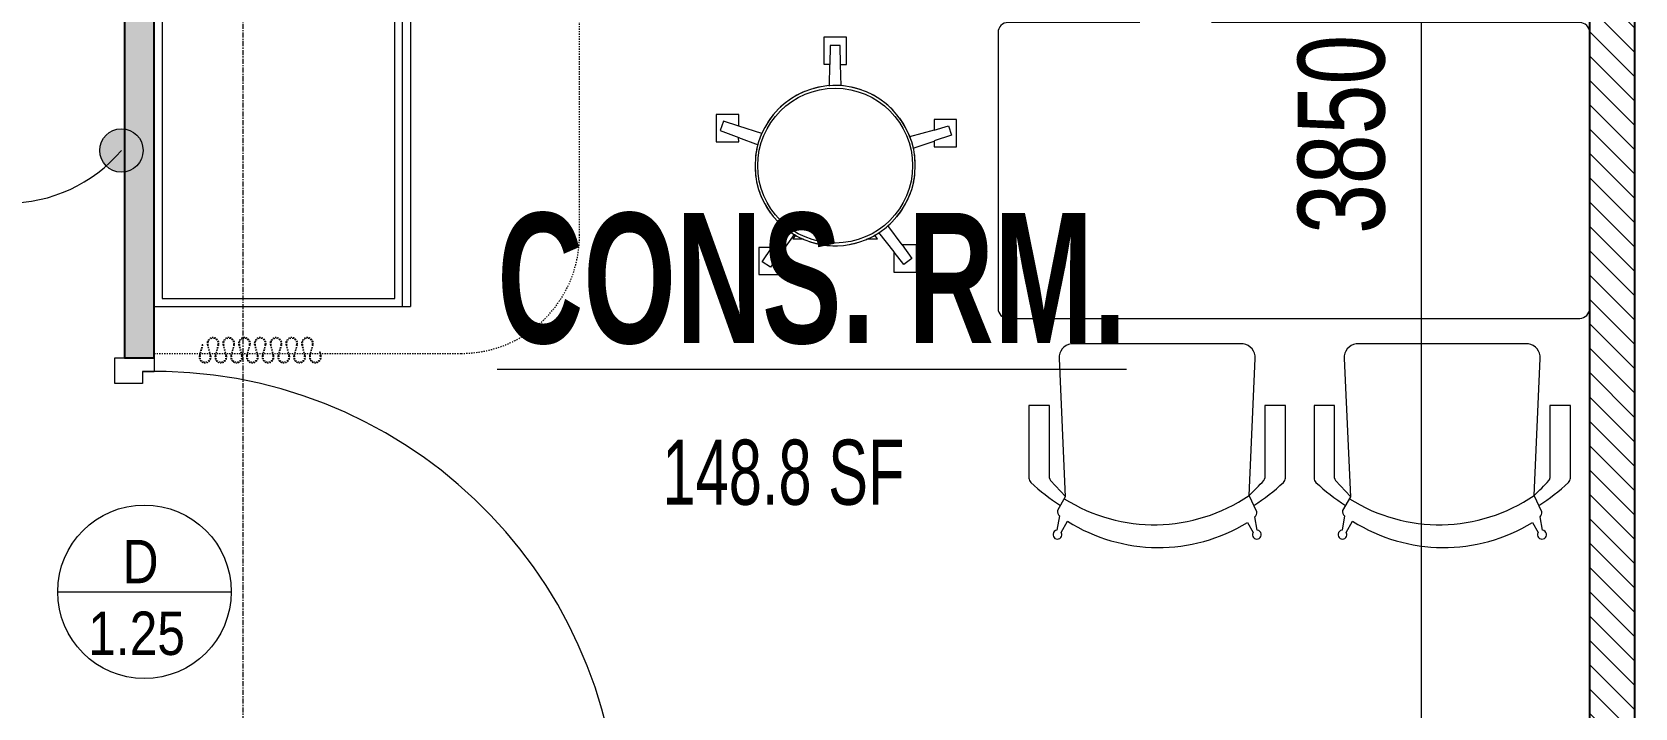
# Model space of a CAD drawing. Header units: millimetres. Extents: x -25222 to 91371, y -63339 to 20835.
# Drawn here: x 37200 to 41265, y -29007 to -27293 of the extents above; entities that cross this region are included whole.
import ezdxf

# ---------------------------------------------------------------- set-up
doc = ezdxf.new("R2010")
doc.units = ezdxf.units.MM
for name, pattern in [('Dash', [6.35, 3.175, -3.175]), ('Dash_2_', [6.35, 3.175, -3.175]), ('Grid Line', [22.225, 12.7, -3.175, 3.175, -3.175])]:
    doc.linetypes.add(name, pattern=pattern)
for name, color, linetype, lineweight in [('A-ANNO-DIMS', 211, 'Continuous', 9), ('A-ANNO-DIMS-110', 211, 'Continuous', 9), ('A-AREA-IDEN', 2, 'Continuous', 9), ('A-DOOR', 31, 'Continuous', 5), ('A-DOOR-FRAM', 31, 'Continuous', 5), ('A-DOOR-IDEN', 31, 'Continuous', 9), ('A-GENM-HDLN', 13, 'Dash_2_', 5), ('A-WALL', 113, 'Continuous', 5), ('A-WALL-PATT', 111, 'Continuous', 25), ('G-ANNO-TEXT', 231, 'Continuous', 9), ('I-FURN', 30, 'Continuous', 5), ('Q-SPCQ', 91, 'Continuous', 5), ('S-GRID', 1, 'Continuous', 9)]:
    doc.layers.add(name, color=color, linetype=linetype, lineweight=lineweight)
doc.styles.add('Swis721 Cn BT_10', font='swissc.ttf', dxfattribs={"width": 0.9, "height": 220})
doc.styles.add('Swis721 Cn BT_3', font='swissc.ttf', dxfattribs={"width": 0.8, "height": 165})
doc.styles.add('Swis721 Cn BT_7', font='swissc.ttf', dxfattribs={"height": 110})
doc.styles.add('Swis721 Cn BT_B', font='swisscb.ttf', dxfattribs={"width": 0.8, "height": 330})
doc.dimstyles.new('Diagonal_-2_mm_Swiss', dxfattribs={"dimscale": 304.8, "dimtxt": 222.071065, "dimasz": 0.360892, "dimexe": 0.360892, "dimexo": 0.0625, "dimgap": 0.072178, "dimtad": 1, "dimdec": 0, "dimzin": 0, "dimdsep": 46, "dimtxsty": 'Swis721 Cn BT_10', "dimblk1": 'OBLIQUE', "dimblk2": 'OBLIQUE', "dimsah": 1, "dimcen": 0.09, "dimdle": 0.360892, "dimazin": 0, "dimtfac": 1, "dimtdec": 4, "dimtix": 1, "dimtmove": 0, "dimatfit": 3, "dimfxl": 0.541339, "dimfxlon": 1, "dimtvp": 1, "dimtolj": 1, "dimtzin": 0, "dimarcsym": 2})

# ---------------------------------------------------------------- blocks, each defined once
blk = doc.blocks.new('Steelcase - Seating - Move 490 Series - Chair1 - Plastic Back Arm - Glide 2-408855-4_ FOURTH FLOOR - GA PLAN')
at = {"layer": 'I-FURN', "color": 53, "lineweight": 9}
for p, q in [((-254, 472.5), (-248.1, 438.6)), ((-229, 452.4), (-243.6, 477.7)), ((243.6, 477.7), (227.2, 449.4)), ((247.6, 435.7), (254, 472.5)), ((-252.8, 425.6), (-233.1, 384.1)), ((233, 388), (252.8, 422.3)), ((-233.1, 384.1), (-248.7, 36.8)), ((232.5, 387.1), (270.8, 346.1)), ((248.7, 36.8), (233, 388)), ((-325.1, 339.9), (-325.1, 155.7)), ((-273.2, 155.7), (-273.2, 339.9)), ((273.2, 339.9), (273.2, 155.7)), ((325.1, 155.7), (325.1, 339.9)), ((-325.1, 155.7), (-273.2, 155.7)), ((273.2, 155.7), (325.1, 155.7)), ((-218.5, 0), (0, 0)), ((0, 0), (218.5, 0))]:
    blk.add_line(p, q, dxfattribs=at)
for centre, radius, start, end in [((-253, 483.6), 11.2, 350.757, 188.8763), ((-3.3, 84.1), 432, 57.7435, 121.4904), ((253, 483.6), 11.2, 351.9397, 188.2411), ((-253, 483.6), 11.2, 188.8763, 264.6442), ((-253, 483.6), 11.2, 327.6699, 350.757), ((7.4, 31.1), 427.2, 57.7342, 124.2658), ((253, 483.6), 11.2, 188.2411, 212.3301), ((253, 483.6), 11.2, 275.3558, 351.9397), ((15.8, -3.1), 488.2, 122.306, 133.497), ((-239, 428), 13.9, 130.3228, 190), ((-15.8, -3.1), 488.2, 46.503, 57.672), ((239, 424.7), 13.9, 350, 52.337), ((252.4, -134.2), 710.2, 133.1313, 137.4474), ((-309.7, 339.9), 15.4, 133.497, 180), ((-264, 339.9), 9.12, 137.4474, 180), ((264, 339.9), 9.12, 0, 42.5526), ((309.7, 339.9), 15.4, 0, 46.503), ((-213.1, 35.2), 35.7, 177.4369, 261.2537), ((213.1, 35.2), 35.7, 278.7463, 2.5631)]:
    blk.add_arc(centre, radius, start, end, dxfattribs=at)
blk = doc.blocks.new('CURTAIN1 - FQGE-009-447333-4_ FOURTH FLOOR - GA PLAN')
at = {"layer": 'Q-SPCQ', "color": 53, "linetype": 'Dash', "lineweight": 9}
for p, q in [((12, 13.6), (4.7, -13.6)), ((6.6, -14.2), (13.8, 13.1)), ((13.8, 13.1), (12, 13.6)), ((24.4, 14.1), (31.9, -14.2)), ((33.8, -13.6), (26.6, 13.6)), ((51.9, 13.6), (44.6, -13.6)), ((46.6, -14.2), (54, 14.1)), ((64.4, 14.1), (71.8, -14.2)), ((73.7, -13.6), (66.5, 13.6)), ((91.8, 13.6), (84.5, -13.6)), ((86.5, -14.2), (93.9, 14.1)), ((104.3, 14.1), (111.7, -14.2)), ((113.6, -13.6), (106.4, 13.6)), ((131.7, 13.6), (124.4, -13.6)), ((126.4, -14.2), (133.8, 14.1)), ((144.2, 14.1), (151.6, -14.2)), ((153.5, -13.6), (146.3, 13.6)), ((171.6, 13.6), (164.4, -13.6)), ((166.3, -14.2), (173.7, 14.1)), ((184.1, 14.1), (191.5, -14.2)), ((193.4, -13.6), (186.2, 13.6)), ((211.5, 13.6), (204.3, -13.6)), ((206.2, -14.2), (213.6, 14.1)), ((224, 14.1), (231.4, -14.2)), ((233.4, -13.6), (226.1, 13.6)), ((251.4, 13.6), (244.2, -13.6)), ((246.1, -14.2), (253.5, 14.1)), ((263.9, 14.1), (271.3, -14.2)), ((273.3, -13.6), (266, 13.6)), ((291.3, 13.6), (284.1, -13.6)), ((286, -14.2), (293.4, 14.1)), ((310.9, -5.1), (309, -5.6)), ((309, -5.6), (311.2, -14.2)), ((313.2, -13.6), (310.9, -5.1))]:
    blk.add_line(p, q, dxfattribs=at)
for centre, radius, start, end in [((39.2, 16.7), 15, 350.039, 189.961), ((39.2, 16.7), 13, 346.4364, 193.5636), ((79.1, 16.7), 15, 350.039, 189.961), ((79.1, 16.7), 13, 346.4364, 193.5636), ((119, 16.7), 15, 350.039, 189.961), ((119, 16.7), 13, 346.4364, 193.5636), ((158.9, 16.7), 15, 350.039, 189.961), ((158.9, 16.7), 13, 346.4364, 193.5636), ((198.9, 16.7), 15, 350.039, 189.961), ((198.9, 16.7), 13, 346.4364, 193.5636), ((238.8, 16.7), 15, 350.039, 189.961), ((238.8, 16.7), 13, 346.4364, 193.5636), ((278.7, 16.7), 15, 350.039, 189.961), ((278.7, 16.7), 13, 346.4364, 193.5636), ((19.3, -17.5), 15, 165.1327, 14.8673), ((19.3, -17.5), 13, 165.2341, 14.7659), ((59.2, -17.5), 15, 165.1327, 14.8673), ((59.2, -17.5), 13, 165.2341, 14.7659), ((99.1, -17.5), 15, 165.1327, 14.8673), ((99.1, -17.5), 13, 165.2341, 14.7659), ((139, -17.5), 15, 165.1327, 14.8673), ((139, -17.5), 13, 165.2341, 14.7659), ((178.9, -17.5), 15, 165.1327, 14.8673), ((178.9, -17.5), 13, 165.2341, 14.7659), ((218.8, -17.5), 15, 165.1327, 14.8673), ((218.8, -17.5), 13, 165.2341, 14.7659), ((258.7, -17.5), 15, 165.1327, 14.8673), ((258.7, -17.5), 13, 165.2341, 14.7659), ((298.6, -17.5), 15, 165.1327, 14.8673), ((298.6, -17.5), 13, 165.2341, 14.7659)]:
    blk.add_arc(centre, radius, start, end, dxfattribs=at)
blk = doc.blocks.new('TRACK_curtain_L_shape - FIRT-023-3449496-4_ FOURTH FLOOR - GA PLAN')
at = {"layer": 'A-GENM-HDLN', "color": 53, "linetype": 'Dash', "lineweight": 9}
for p, q in [((1078.5, -2119.1), (1078.5, 0)), ((0, -2419.1), (778.5, -2419.1))]:
    blk.add_line(p, q, dxfattribs=at)
blk.add_arc((778.5, -2119.1), 300, 270, 0, dxfattribs=at)
blk = doc.blocks.new('Doctor Table - OPD - Doctor Table - OPD-1112673-4_ FOURTH FLOOR - GA PLAN')
at = {"layer": 'I-FURN', "color": 53, "lineweight": 9}
for p, q in [((-788.8, 375.3), (-788.8, -324.7)), ((-429.8, 400.3), (-763.8, 400.3)), ((686.2, 400.3), (-247.7, 400.3)), ((-763.8, -349.7), (686.2, -349.7))]:
    blk.add_line(p, q, dxfattribs=at)
for centre, start, end in [((-763.8, 375.3), 90, 180.1103), ((686.2, 375.3), 360, 90), ((-763.8, -324.7), 180, 270), ((686.2, -324.7), 270, 360)]:
    blk.add_arc(centre, 25, start, end, dxfattribs=at)
blk = doc.blocks.new('Furniture-Stool-Midmark-Ritter_276_201-Air_Lift_Stool - Classic Series Stools-V100-4_ FOURTH FLOOR - GA PLAN')
at = {"layer": 'I-FURN', "color": 53, "lineweight": 9}
for p, q in [((28.4, 325.9), (-28.4, 325.9)), ((-28.4, 325.9), (-28.4, 257)), ((28.4, 256.8), (28.4, 325.9)), ((-12.9, 304.5), (-13.6, 256.9)), ((12.5, 304.5), (-12.9, 304.5)), ((13.8, 256.9), (12.5, 304.5)), ((-28.4, 257), (-14.2, 257)), ((-14.2, 257), (-14.9, 201.7)), ((15.2, 202.3), (13.8, 256.8)), ((13.8, 256.8), (28.4, 256.8)), ((-301.5, 129.3), (-301.8, 60.5)), ((-244.6, 129.3), (-301.5, 129.3)), ((-244.6, 100.1), (-244.6, 129.3)), ((-283.5, 112.7), (-291.9, 88.8)), ((-291.9, 88.8), (-244.3, 71.1)), ((-244.6, 100.1), (-283.5, 112.7)), ((-186, 81.1), (-244.6, 100.1)), ((251, 90.1), (188.5, 72.7)), ((307.8, 116.6), (251, 116.6)), ((251, 116.6), (251, 90.1)), ((251, 90.1), (287.5, 101.1)), ((287.5, 101.1), (295.3, 76.9)), ((307.8, 47.5), (307.8, 116.6)), ((-301.8, 60.5), (-244.6, 60.5)), ((-244.6, 60.5), (-244.9, 71.3)), ((-244.9, 71.3), (-195.6, 53)), ((197.8, 44.5), (251, 61.7)), ((295.3, 76.9), (251, 62.5)), ((251, 61.7), (251, 47.5)), ((251, 47.5), (307.8, 47.5)), ((-127.1, -156.9), (-160.6, -207.3)), ((169.5, -200.9), (133.7, -151.6)), ((-136.9, -221.9), (-103, -174.8)), ((-100.1, -175.3), (-107.4, -185.7)), ((-107.4, -185.7), (-80.3, -185.7)), ((80.3, -185.7), (107.3, -185.7)), ((107.3, -185.7), (100, -175.3)), ((110.3, -169.9), (149.1, -218.9)), ((169.5, -200.9), (194.4, -235.3)), ((206.2, -200.9), (169.5, -200.9)), ((206.2, -270), (206.2, -200.9)), ((-160.6, -207.3), (-193.5, -207.3)), ((-193.5, -207.3), (-193.5, -276.1)), ((-184.8, -243.6), (-160.8, -207.5)), ((-163.6, -257.7), (-184.8, -243.6)), ((-136.7, -220.6), (-163.6, -257.7)), ((-136.7, -276.1), (-136.9, -221.9)), ((149.1, -218.9), (149.1, -270)), ((174.5, -251.1), (149.7, -219.7)), ((194.4, -235.3), (174.5, -251.1)), ((-193.5, -276.1), (-136.7, -276.1)), ((149.1, -270), (206.2, -270))]:
    blk.add_line(p, q, dxfattribs=at)
blk.add_circle((0, 0), 196.3, dxfattribs=at)
for start, end in [(360, 180), (126.3351, 133.2771), (112.4889, 119.431), (98.6427, 105.5848), (84.7966, 91.7387), (70.9504, 77.8925), (57.1043, 64.0464), (140.1812, 147.1233), (45, 50.2002), (43.2581, 45), (154.0274, 160.9694), (29.412, 36.3541), (167.8735, 174.8156), (15.5658, 22.5079), (180, 360), (1.7197, 8.6618), (181.7197, 188.6618), (347.8735, 354.8156), (195.5658, 202.5079), (334.0274, 340.9694), (209.412, 216.3541), (320.1812, 327.1233), (223.2581, 225), (225, 230.2002), (306.3351, 313.2771), (237.1043, 240.2473), (250.9504, 257.8925), (264.7966, 271.7387), (278.6427, 285.5848), (292.4889, 293.8682)]:
    blk.add_arc((0, 0), 203.2, start, end, dxfattribs=at)
blk = doc.blocks.new('Examination Bed - OPD - Examination Bed - OPD-1122593-4_ FOURTH FLOOR - GA PLAN')
at = {"layer": 'I-FURN', "color": 53, "lineweight": 9}
for p, q in [((-974.3, 305), (1025.7, 305)), ((-974.3, 285), (-974.3, 305)), ((1025.7, 285), (-974.3, 285)), ((-974.3, 285), (-974.3, 180)), ((1025.7, 285), (1025.7, 305)), ((1025.7, -345), (1025.7, 285)), ((1005.7, 265), (-954.3, 265)), ((-954.3, 265), (-954.3, -325)), ((1005.7, -325), (1005.7, 265)), ((-954.3, -325), (1005.7, -325))]:
    blk.add_line(p, q, dxfattribs=at)
blk = doc.blocks.new('MM-HOSPITAL A_B BLOCK 2022_05_19_Interiors_rvt-1-4_ FOURTH FLOOR - GA PLAN')
at = {"color": 53, "lineweight": 9}
for name, p in [('TRACK_curtain_L_shape - FIRT-023-3449496-4_ FOURTH FLOOR - GA PLAN', (37510.1, -25688.7)), ('Doctor Table - OPD - Doctor Table - OPD-1112673-4_ FOURTH FLOOR - GA PLAN', (40439, -27669.1)), ('Furniture-Stool-Midmark-Ritter_276_201-Air_Lift_Stool - Classic Series Stools-V100-4_ FOURTH FLOOR - GA PLAN', (39237, -27631.6)), ('CURTAIN1 - FQGE-009-447333-4_ FOURTH FLOOR - GA PLAN', (37620, -28099.3))]:
    blk.add_blockref(name, p, dxfattribs=at)
for name, p, rotation in [('Examination Bed - OPD - Examination Bed - OPD-1122593-4_ FOURTH FLOOR - GA PLAN', (37855.1, -26963), 269.9999999999949), ('Steelcase - Seating - Move 490 Series - Chair1 - Plastic Back Arm - Glide 2-408855-4_ FOURTH FLOOR - GA PLAN', (40053.5, -28083.8), 180), ('Steelcase - Seating - Move 490 Series - Chair1 - Plastic Back Arm - Glide 2-408855-4_ FOURTH FLOOR - GA PLAN', (40776.4, -28083.8), 180)]:
    blk.add_blockref(name, p, dxfattribs=dict(at, rotation=rotation))
blk = doc.blocks.new('DC_SglFl-W-Int - D _1_25-16892308-4_ FOURTH FLOOR - GA PLAN')
at = {"layer": 'A-DOOR'}
for p, q in [((560, 37.5), (560, 1217.5)), ((560, 1217.5), (590, 1217.5)), ((590, 1217.5), (590, 37.5)), ((590, 37.5), (560, 37.5))]:
    blk.add_line(p, q, dxfattribs=at)
blk.add_arc((590, 37.5), 1180.4, 91.4564, 181.4564, dxfattribs=at)
at = {"layer": 'A-DOOR-FRAM'}
for p, q in [((-625, -62.5), (-625, 37.5)), ((-625, 37.5), (-590, 37.5)), ((-590, 7.5), (-590, 37.5)), ((-590, 7.5), (-560, 7.5)), ((-560, 7.5), (-560, -62.5)), ((560, 7.5), (590, 7.5)), ((560, -62.5), (560, 7.5)), ((590, 37.5), (625, 37.5)), ((590, 7.5), (590, 37.5)), ((625, 37.5), (625, -62.5)), ((-560, -62.5), (-625, -62.5)), ((625, -62.5), (560, -62.5))]:
    blk.add_line(p, q, dxfattribs=at)
blk = doc.blocks.new('DIMBLOCK198-4_ FOURTH FLOOR - GA PLAN')
at = {"layer": 'A-ANNO-DIMS-110', "transparency": 16777216}
for p, q in [((40722.6, -25508.7), (40722.6, -29578.7)), ((40887.6, -25618.7), (40612.6, -25618.7)), ((40722.6, -25618.7), (40887.6, -25618.7)), ((40887.6, -29468.7), (40612.6, -29468.7)), ((40722.6, -29468.7), (40887.6, -29468.7))]:
    blk.add_line(p, q, dxfattribs=at)
at = {"layer": 'A-ANNO-DIMS-110', "lineweight": 18, "transparency": 16777216}
for p, q in [((40722.6, -25618.7), (40667.6, -25563.7)), ((40722.6, -25618.7), (40777.6, -25673.7)), ((40722.6, -29468.7), (40667.6, -29413.7)), ((40722.6, -29468.7), (40777.6, -29523.7))]:
    blk.add_line(p, q, dxfattribs=at)
at = {"layer": 'A-ANNO-DIMS-110', "color": 0, "transparency": 16777216, "insert": (40410.1, -27804.6), "char_height": 220, "width": 626.029, "attachment_point": 1, "rotation": 90, "line_spacing_factor": 0.961347, "style": 'Swis721 Cn BT_10'}
blk.add_mtext('3850', dxfattribs=at)
blk = doc.blocks.new('_Oblique')
at = {"color": 0, "linetype": 'ByBlock', "lineweight": -2}
blk.add_line((-0.5, -0.5), (0.5, 0.5), dxfattribs=at)
blk = doc.blocks.new('M_Door Tag type 3 - M_Door Tag type 3-9039904-4_ FOURTH FLOOR - GA PLAN')
at = {"layer": 'A-DOOR-IDEN'}
blk.add_line((-1.883, 0.286), (2.117, 0.286), dxfattribs=at)
blk.add_circle((0.117, 0.286), 2, dxfattribs=at)

msp = doc.modelspace()

# ---------------------------------------------------------------- hatches: boundary and pattern name
at = {"layer": 'A-WALL-PATT', "lineweight": 5}
h = msp.add_hatch(dxfattribs=at)
h.set_pattern_fill('FP_1', color=9, style=0, pattern_type=2)
h.set_pattern_definition([(315, (14219.89, -54691.457), (30.869454, 30.869454), [])])
h.paths.add_polyline_path([(41150.1, -46368.7), (41265.1, -46368.7), (41265.1, -25618.7), (41150.1, -25618.7), (41150.1, -46253.7)], flags=0)
h = msp.add_hatch(color=171, dxfattribs=at)
h.paths.add_polyline_path([(37435.1, -29543.7), (37510.1, -29543.7), (37510.1, -29368.7), (37435.1, -29368.7)], flags=0)
h.paths.add_polyline_path([(37435.1, -28118.7), (37510.1, -28118.7), (37510.1, -25988.7), (37435.1, -25988.7), (37435.1, -27828.2)], flags=0)
at = {"layer": 'G-ANNO-TEXT'}
h = msp.add_hatch(color=130, dxfattribs=at)
edge = h.paths.add_edge_path(flags=0)
edge.add_arc((37426.9, -27593), 55, 0, 360)

# ---------------------------------------------------------------- linework, layer by layer
at = {"layer": 'A-WALL', "lineweight": 25}
for p, q in [((41150.1, -25618.7), (41150.1, -29468.7)), ((41265.1, -32418.7), (41265.1, -25618.7)), ((37435.1, -25988.7), (37435.1, -28118.7)), ((37510.1, -28118.7), (37510.1, -25988.7)), ((37435.1, -28118.7), (37510.1, -28118.7))]:
    msp.add_line(p, q, dxfattribs=at)
at = {"layer": 'G-ANNO-TEXT', "color": 130}
msp.add_circle((37426.9, -27593), 55, dxfattribs=at)
msp.add_arc((37137.2, -27346.1), 380.7, 270, 319.5621, dxfattribs=at)
at = {"layer": 'S-GRID', "linetype": 'Grid Line'}
msp.add_line((37735.1, 20089.7), (37735.1, -62440.6), dxfattribs=at)

# ---------------------------------------------------------------- block references
at = {"lineweight": 5}
msp.add_blockref('MM-HOSPITAL A_B BLOCK 2022_05_19_Interiors_rvt-1-4_ FOURTH FLOOR - GA PLAN', (0, 0), dxfattribs=at)
at = {"layer": 'A-DOOR', "rotation": 269.9999999999999}
msp.add_blockref('DC_SglFl-W-Int - D _1_25-16892308-4_ FOURTH FLOOR - GA PLAN', (37472.6, -28743.7), dxfattribs=at)
at = {"layer": 'A-DOOR-IDEN', "xscale": 110, "yscale": 110, "zscale": 110}
msp.add_blockref('M_Door Tag type 3 - M_Door Tag type 3-9039904-4_ FOURTH FLOOR - GA PLAN', (37472.6, -28743.7), dxfattribs=at)

# ---------------------------------------------------------------- texts
at = {"layer": 'A-AREA-IDEN', "attachment_point": 1}
for s, insert, char_height, width, style in [('\\LCONS. RM.', (38380, -27751.7), 330, 1862.48, 'Swis721 Cn BT_B'), ('148.8 SF', (38798.9, -28326.5), 165, 698.43, 'Swis721 Cn BT_3')]:
    msp.add_mtext(s, dxfattribs=dict(at, insert=insert, char_height=char_height, width=width, style=style))
at = {"layer": 'A-DOOR-IDEN', "char_height": 110, "attachment_point": 1, "style": 'Swis721 Cn BT_7'}
for s, insert, width in [('D', (37430.2, -28580.5), 105.823), ('1.25', (37342.9, -28762.4), 308.65)]:
    msp.add_mtext(s, dxfattribs=dict(at, insert=insert, width=width))

# ---------------------------------------------------------------- dimensions: what is measured, and where the dimension line sits
at = {"layer": 'A-ANNO-DIMS'}
dim = msp.add_linear_dim(base=(40722.6, -29468.7), p1=(40887.6, -25618.7), p2=(40887.6, -29468.7), angle=90, dimstyle='Diagonal_-2_mm_Swiss', override={"dimpost": '<>', "dimfxl": 3850}, dxfattribs=at)
dim.commit()
dim.dimension.update_dxf_attribs({"geometry": 'DIMBLOCK198-4_ FOURTH FLOOR - GA PLAN', "text_midpoint": (40587.7, -27543.7)})

doc.saveas('drawing.dxf')
